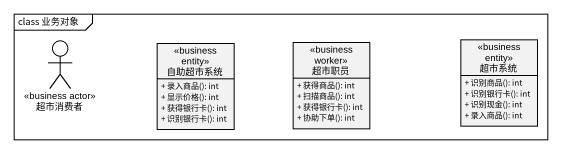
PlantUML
@startuml
mainframe class 业务对象
allowmixing
hide circle
hide empty members
skinparam classAttributeIconSize 0
actor 超市消费者 <<business actor>>
class 自助超市系统 <<business entity>> {
  + 录入商品(): int
  + 显示价格(): int
  + 获得银行卡(): int
  + 识别银行卡(): int
}
class 超市职员 <<business worker>> {
  + 获得商品(): int
  + 扫描商品(): int
  + 获得银行卡(): int
  + 协助下单(): int
}
class 超市系统 <<business entity>> {
  + 识别商品(): int
  + 识别银行卡(): int
  + 识别现金(): int
  + 录入商品(): int
}
@enduml
